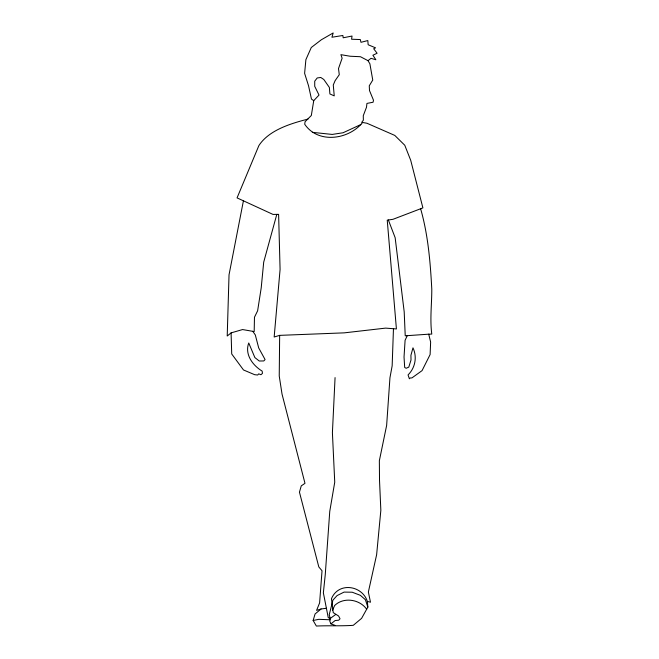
<?xml version="1.0" encoding="UTF-8"?>
<svg xmlns="http://www.w3.org/2000/svg" width="659" height="659" viewBox="0 0 659 659"><rect width="100%" height="100%" fill="white"/><g stroke="black" fill="none" stroke-linecap="round" stroke-linejoin="round"><path stroke-width="0.99" d="M362.598 122.475C348.908 139.593 318.239 144.156 304.722 124.263L305.076 121.734L311.32 115.506L313.742 100.654L319.022 95.061L314.722 86.337L314.722 81.189L317.201 77.96L320.768 77.482L323.791 79.467L329.36 87.433L329.904 93.957L334.237 95.876L333.273 84.962L335.134 80.645L339.278 74.689L338.504 68.569L342.128 58.214L340.892 54.664L350.127 56.237L360.465 56.723L368.002 60.669L369.888 63.775L372.755 80.052L369.262 85.81L369.501 90.563L373.472 100.184L373.093 102.236L366.939 103.414L366.486 107.26L363.274 115.704L363.356 120.218L361.717 122.319L366.981 123.258L394.782 135.416L404.774 145.252L410.714 160.31L422.897 207.882L392.995 219.307L387.237 220.155L396.413 328.94L385.606 328.116L344.278 332.853L279.655 335.365L279.235 375.992L282.027 394.074L304.985 483.335L301.27 485.864L299.45 492.149L318.799 566.897L322.029 570.776L319.607 602.919L316.575 610.382L321.081 608.974L326.403 608.265M393.464 328.717L392.154 365.836L389.947 377.796L386.635 425.434L379.353 460.715L379.518 480.378L380.844 510.33L376.627 554.713L368.365 592.021L370.49 602.211L367.368 601.436C362.236 585.266 338.364 581.691 331.452 598.767L333.248 612.623L338.578 616L340.044 618.76L338.693 620.218L335.151 620.531L330.983 623.867L329.838 621.363L330.258 618.447L329.212 614.806L332.952 600.102L337.087 595.579L344.064 592.095L352.211 592.219L360.358 595.324L365.399 599.715L367.846 607.112L361.602 618.348L353.273 625.325C340.934 626.19 328.742 625.465 316.361 626.05L313.14 620.481L315.068 613.982L321.081 608.974M335.069 377.591L332.408 432.716L334.739 482.19L329.755 511.409L325.258 574.656L323.363 592.845L328.256 617.664L330.258 618.447L335.588 614.567M243.418 200.814L229.035 274.803L227.215 336.016L231.087 332.894L242.561 329.558L254.185 331.568L254.473 317.226L257.628 310.776L261.219 287.826L263.699 262.15L276.796 214.406M332.564 610.185L334.632 605.53C343.586 596.741 359.723 599.22 366.692 609.278M407.311 335.579L405.096 340.266L404.033 357.021L404.684 367.45L406.166 368.266L408.794 367.121L411.01 359.979L410.928 355.292L412.979 347.82C417.279 357.013 415.277 367.813 408.053 374.922L409.371 378.777L410.162 378.002L411.949 377.895L422.057 370.63L430.113 354.575L430.632 342.054L428.729 334.179L405.227 335.802L404.198 311.839L395.153 237.701L388.365 219.991M368.002 60.669L371.025 58.321L375.877 59.763L372.895 55.232L377.096 53.247L373.686 48.766L375.548 47.835L368.15 44.746L367.821 40.553L360.975 42.316L360.308 39.556L351.585 39.227L352.03 36.031L343.191 37.794L342.861 35.479L331.93 37.242L333.19 32.95L321.328 39.779L311.279 47.506L305.891 59.64L304.615 73.347L308.536 85.777L311.468 99.089L313.742 100.654M360.877 124.535L343.059 132.764L332.202 134.428L312.308 132.335M279.655 335.365L274.16 337.021L280.083 269.473L278.609 214.356L273.007 214.422L237.059 197.889L258.896 145.565C269.004 130.012 290.957 123.48 307.967 119.09M313.14 620.481L318.799 619.328L330.068 619.773M428.729 334.179L431.785 334.08C429.808 319.005 431.843 304.137 431.785 289.079C430.327 262.018 428.103 234.95 420.631 208.771M330.983 623.867L334.945 625.325M252.825 331.337L255.313 334.961L258.699 347.927L265.091 359.575L263.773 360.951L259.267 361.017L254.876 357.573L248.74 342.977C244.473 354.41 252.743 365.416 262.15 371.099L262.463 373.356L260.956 374.732L258.699 373.851L257.685 375.012L254.662 374.691L243.501 369.971L231.713 353.965L231.087 332.894M367.368 601.436L367.846 607.112"/></g></svg>
